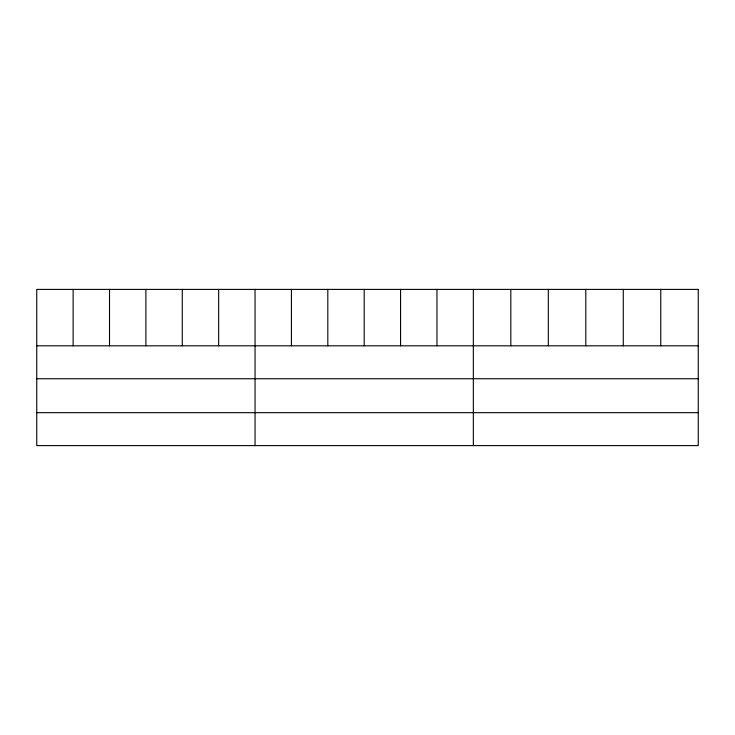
<?xml version="1.0" encoding="UTF-8"?>
<svg xmlns="http://www.w3.org/2000/svg" width="735" height="735" viewBox="0 0 735 735"><rect width="100%" height="100%" fill="white"/><g stroke="black" fill="none" stroke-linecap="round" stroke-linejoin="round"><path stroke-width="1.1" d="M36.75 345.817L698.25 345.817M36.75 378.745L698.25 378.745M36.75 412.675L698.25 412.675M660.765 289.397L660.765 345.817M623.28 289.397L623.28 345.817M585.795 289.397L585.795 345.817M548.31 289.397L548.31 345.817M510.825 289.397L510.825 345.817M473.34 289.397L473.34 445.603M436.957 289.397L436.957 345.817M400.575 289.397L400.575 345.817M364.192 289.397L364.192 345.817M327.81 289.397L327.81 345.817M291.427 289.397L291.427 345.817M255.045 289.397L255.045 445.603M218.662 289.397L218.662 345.817M182.28 289.397L182.28 345.817M145.898 289.397L145.898 345.817M109.515 289.397L109.515 345.817M73.132 289.397L73.132 345.817M698.25 289.397L36.75 289.397L36.75 445.603L698.25 445.603L698.25 289.397"/></g></svg>
